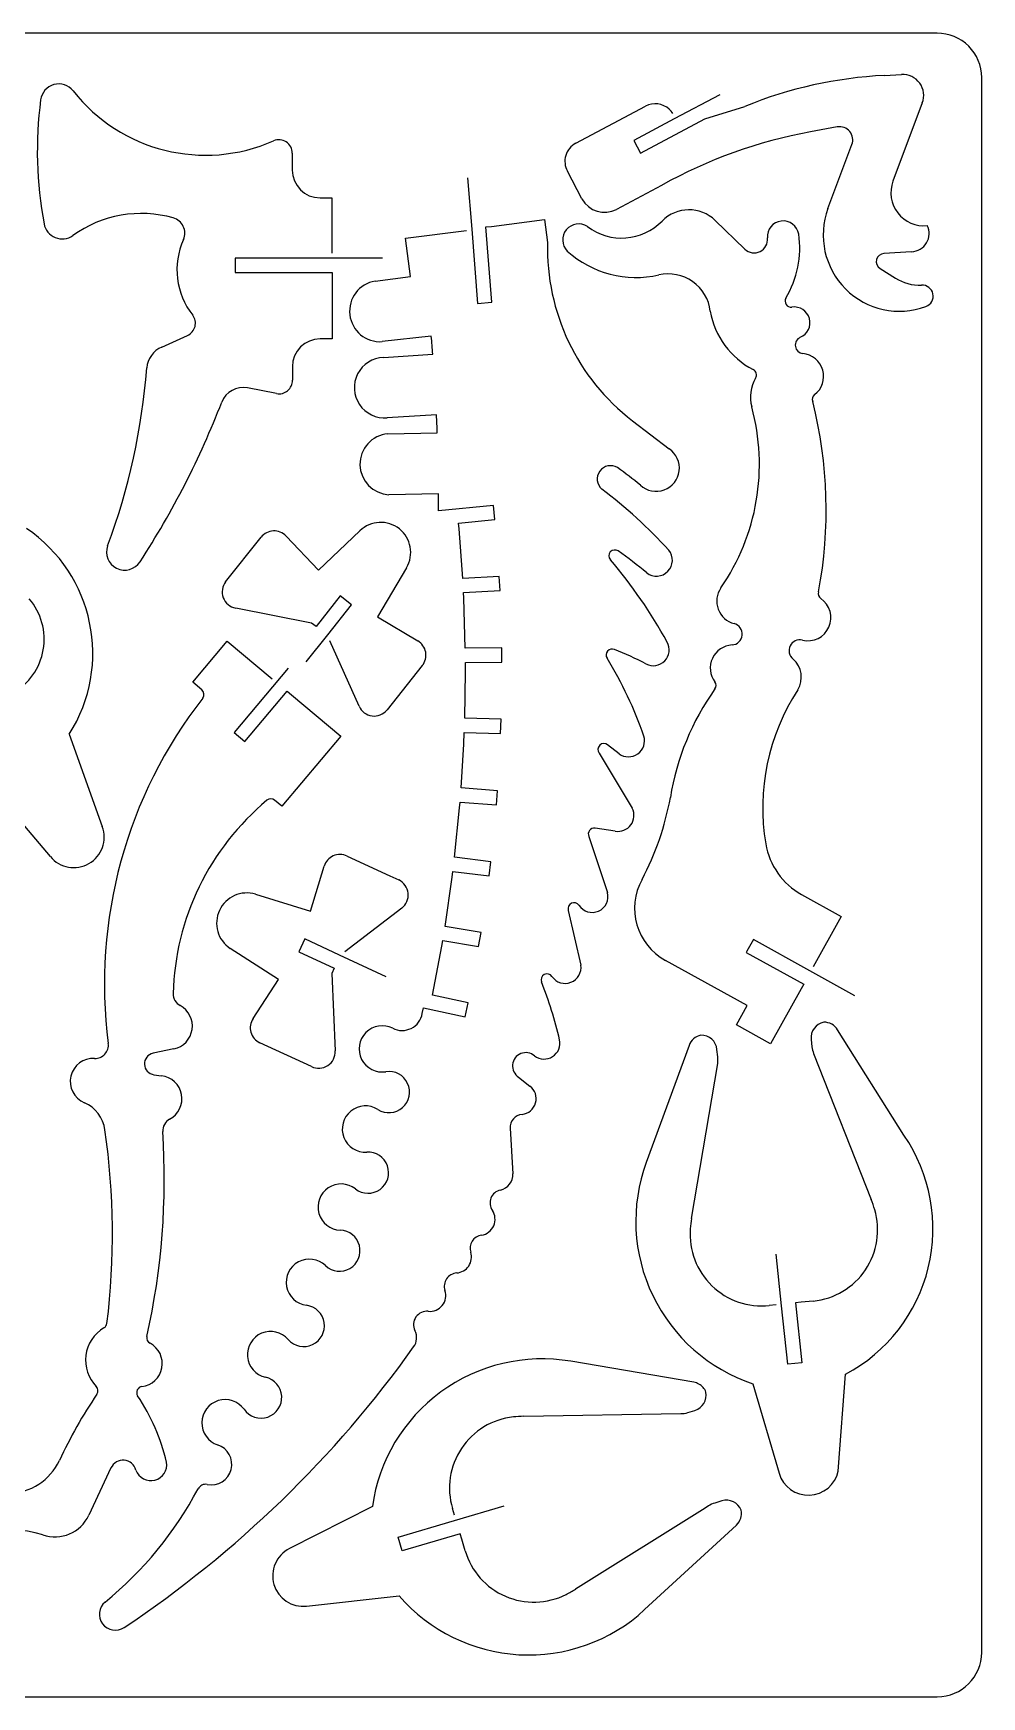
# Model space of a CAD drawing. Extents: x 0 to 249, y 0 to 166.
# Drawn here: x 154.6 to 249.4, y 0 to 166.4 of the extents above; entities that cross this region are included whole.
import ezdxf

# ---------------------------------------------------------------- set-up
doc = ezdxf.new("R2010")
doc.units = 0
doc.header["$MEASUREMENT"] = 0

msp = doc.modelspace()

# ---------------------------------------------------------------- linework, layer by layer
at = {"linetype": 'Continuous'}
for p, q in [((244.976305, 166.360079), (4.44405, 166.360079)), ((239.69432, 162.140522), (241.400116, 162.2303)), ((249.420354, 4.44405), (249.420354, 161.930993)), ((223.24984, 160.210263), (218.671122, 157.801199)), ((208.840346, 155.362209), (215.813164, 159.073065)), ((221.754682, 157.808812), (225.756618, 159.04957)), ((243.479992, 159.387306), (240.547218, 151.561574)), ((218.671122, 157.801199), (214.64604, 155.63156)), ((215.320536, 154.367292), (221.754682, 157.808812)), ((234.980934, 156.99319), (232.317497, 156.499407)), ((214.64604, 155.63156), (215.320536, 154.367292)), ((234.05322, 148.823321), (236.44732, 155.227541)), ((180.500177, 154.359664), (180.500177, 152.683793)), ((198.022003, 151.905726), (198.44097, 146.758409)), ((209.453834, 149.795924), (208.00241, 152.579067)), ((183.28332, 149.900651), (184.465407, 149.900651)), ((184.465407, 149.900651), (184.465407, 144.379256)), ((217.414219, 151.142606), (212.910317, 148.748505)), ((191.827267, 145.875569), (197.917261, 146.653652)), ((198.44097, 146.758409), (199.024532, 139.321733)), ((199.849287, 146.997708), (200.416103, 147.042693)), ((200.447812, 139.456305), (199.849287, 146.997708)), ((200.416103, 147.042693), (205.713051, 147.745961)), ((205.713051, 147.745961), (206.027277, 145.441639)), ((222.785983, 147.641219), (225.748682, 144.768313)), ((192.32105, 142.045023), (191.827267, 145.875569)), ((189.522945, 143.855547), (174.799255, 143.855547)), ((174.799255, 143.855547), (174.799255, 142.449013)), ((242.417609, 144.513954), (239.64943, 144.334382)), ((174.799255, 142.449013), (184.477114, 142.449013)), ((184.477114, 142.449013), (184.48037, 141.880414)), ((184.48037, 141.880414), (184.48037, 135.805383)), ((188.789751, 141.581166), (192.32105, 142.045023)), ((239.275352, 142.838069), (240.786628, 141.880429)), ((199.024532, 139.321733), (200.447812, 139.456305)), ((167.452358, 134.982411), (170.040994, 136.149535)), ((184.48037, 135.805383), (183.298283, 135.805383)), ((194.400925, 136.059771), (189.493018, 135.521098)), ((189.627687, 133.94997), (194.550556, 134.264195)), ((180.51514, 133.022241), (180.51514, 131.660596)), ((178.929049, 130.328877), (176.026201, 130.897476)), ((194.924635, 128.18915), (189.986802, 127.904865)), ((214.511372, 127.605588), (218.177339, 124.792519)), ((190.061617, 126.303795), (194.99945, 126.393574)), ((195.104192, 120.30358), (190.166359, 120.213801)), ((195.104192, 118.612746), (195.104192, 120.30358)), ((200.610624, 119.151419), (195.104192, 118.612746)), ((200.764222, 117.742132), (200.610624, 119.151419)), ((183.118725, 112.672384), (187.263512, 116.607687)), ((197.128181, 117.383017), (200.764222, 117.742132)), ((197.184067, 116.817171), (197.128181, 117.383017)), ((197.558146, 111.849412), (197.184067, 116.817171)), ((173.841599, 111.520223), (177.387846, 115.964272)), ((179.886689, 116.083978), (183.118725, 112.672384)), ((191.917046, 112.911794), (189.014198, 107.988924)), ((201.194186, 112.043932), (197.558146, 111.849412)), ((201.268553, 110.621623), (201.194186, 112.043932)), ((185.300565, 110.090337), (182.876537, 107.022895)), ((186.425577, 109.200923), (185.300565, 110.090337)), ((197.632512, 110.427102), (201.268553, 110.621623)), ((197.662887, 109.859315), (197.632512, 110.427102)), ((197.797556, 104.86163), (197.662887, 109.859315)), ((182.430421, 107.375436), (174.844129, 108.871749)), ((184.046439, 106.208297), (186.425577, 109.200923)), ((182.876537, 107.022895), (182.430421, 107.375436)), ((189.014198, 107.988924), (193.054243, 105.594823)), ((170.549711, 101.464985), (173.991246, 105.579845)), ((173.991246, 105.579845), (178.480155, 101.794173)), ((181.891748, 103.49997), (184.046439, 106.208297)), ((187.173733, 99.055936), (184.24096, 105.609787)), ((201.448559, 104.891556), (197.797556, 104.86163)), ((201.458843, 103.47004), (201.448559, 104.891556)), ((193.503137, 103.14087), (189.971839, 98.69682)), ((197.821792, 102.49146), (197.822802, 103.440113)), ((197.822802, 103.440113), (201.458843, 103.47004)), ((180.08121, 102.886482), (174.67952, 96.452336)), ((197.752666, 97.873848), (197.821792, 102.49146)), ((171.447499, 100.701865), (170.549711, 101.464985)), ((175.770227, 95.531043), (179.98983, 100.558654)), ((179.98983, 100.558654), (180.425362, 100.193118)), ((180.425362, 100.193118), (185.348231, 96.078258)), ((201.388707, 97.754143), (197.752666, 97.873848)), ((201.332603, 96.332323), (201.388707, 97.754143)), ((158.205129, 96.272778), (161.51198, 87.025564)), ((174.67952, 96.452336), (175.770227, 95.531043)), ((185.348231, 96.078258), (179.467721, 89.075513)), ((197.378588, 90.915978), (197.640922, 95.270728)), ((197.640922, 95.270728), (197.696562, 96.452043)), ((197.696562, 96.452043), (201.332603, 96.332323)), ((213.16469, 94.312623), (212.027492, 95.195448)), ((211.189557, 94.372476), (214.481446, 88.866044)), ((156.319774, 84.032938), (149.99037, 91.514503)), ((201.014629, 90.616715), (197.378588, 90.915978)), ((200.907001, 89.208628), (201.014629, 90.616715)), ((179.467721, 89.075513), (178.734528, 89.674038)), ((196.735173, 83.958137), (197.228957, 88.910918)), ((197.228957, 88.910918), (197.27096, 89.477964)), ((197.27096, 89.477964), (200.907001, 89.208628)), ((212.790612, 86.576685), (210.770589, 86.875948)), ((210.142138, 86.038012), (212.012529, 80.426839)), ((185.976683, 84.077842), (190.241606, 82.094157)), ((200.356251, 83.509243), (196.735173, 83.958137)), ((200.184495, 82.09867), (200.356251, 83.509243)), ((182.310716, 78.571411), (183.687324, 83.06035)), ((190.241606, 82.094157), (191.138963, 81.698705)), ((195.777533, 77.045171), (196.495763, 81.968041)), ((196.495763, 81.968041), (196.563417, 82.532601)), ((196.563417, 82.532601), (200.184495, 82.09867)), ((176.83421, 80.262244), (182.310716, 78.571411)), ((231.419709, 80.232333), (235.355012, 78.047716)), ((191.438225, 78.85571), (185.767199, 74.501439)), ((208.092189, 78.646226), (209.349092, 73.169721)), ((199.368684, 76.446646), (195.777533, 77.045171)), ((235.355012, 78.047716), (232.57187, 73.020104)), ((181.742117, 75.803232), (181.143561, 74.508447)), ((185.213563, 74.187214), (181.742117, 75.803232)), ((194.52063, 70.162132), (195.448344, 75.070038)), ((195.448344, 75.070038), (195.541821, 75.630901)), ((195.541821, 75.630901), (199.132972, 75.032376)), ((199.132972, 75.032376), (199.368684, 76.446646)), ((226.616544, 75.728416), (225.947492, 74.566917)), ((232.227718, 72.616085), (226.616544, 75.728416)), ((179.123569, 71.748223), (174.305471, 74.845591)), ((181.143561, 74.508447), (184.689823, 72.862503)), ((189.897023, 72.01756), (185.213563, 74.187214)), ((225.958166, 69.129676), (217.80326, 73.633578)), ((225.947492, 74.566917), (225.883009, 74.450666)), ((225.883009, 74.450666), (231.628851, 71.263519)), ((176.579837, 67.827883), (179.123569, 71.748223)), ((184.689823, 72.862503), (184.450444, 72.346749)), ((184.450444, 72.346749), (184.794596, 64.595847)), ((236.746583, 70.117242), (232.227718, 72.616085)), ((198.081855, 69.399012), (194.52063, 70.162132)), ((231.374819, 70.805546), (228.322341, 65.314077)), ((231.628851, 71.263519), (231.374819, 70.805546)), ((193.503137, 68.33663), (193.621182, 68.89284)), ((193.621182, 68.89284), (197.780932, 68.010016)), ((197.780932, 68.010016), (198.081855, 69.399012)), ((224.910747, 67.214395), (225.958166, 69.129676)), ((228.322341, 65.314077), (224.910747, 67.214395)), ((241.639527, 56.156646), (235.01101, 66.705649)), ((182.415458, 63.024719), (177.268141, 65.403856)), ((220.167435, 65.149483), (215.88798, 53.448318)), ((232.362536, 65.733045), (232.452165, 64.999852)), ((168.67932, 64.790353), (166.584481, 64.356422)), ((220.421808, 47.852111), (223.025393, 63.323981)), ((223.040356, 64.012285), (222.950577, 64.745478)), ((232.616759, 64.326511), (238.377714, 49.752427)), ((166.674245, 62.216695), (167.437365, 62.111953)), ((203.12443, 61.977299), (204.261628, 61.079512)), ((202.286495, 56.859904), (202.555831, 52.311113)), ((229.414649, 39.113643), (228.875977, 44.260959)), ((228.875977, 39.203422), (228.187673, 39.128606)), ((230.028138, 33.263059), (229.414649, 39.113643)), ((231.374819, 39.457793), (230.809478, 39.397019)), ((230.809478, 39.397019), (231.452892, 33.411767)), ((232.586833, 39.577498), (231.374819, 39.457793)), ((220.646255, 31.467483), (208.346562, 33.56232)), ((231.452892, 33.411767), (230.028138, 33.263059)), ((235.115602, 22.998346), (235.818869, 32.275491)), ((220.895858, 31.390629), (220.646255, 31.467483)), ((226.541878, 31.317849), (226.541878, 31.302886)), ((226.541878, 31.302886), (229.160426, 22.354931)), ((203.663103, 28.055884), (219.344463, 28.32522)), ((220.032767, 28.429962), (220.750997, 28.654409)), ((162.379842, 22.908552), (160.165284, 18.16524)), ((235.083958, 22.57625), (235.115602, 22.998346)), ((188.505452, 19.033116), (180.215878, 14.828477)), ((196.705247, 18.180218), (196.510726, 18.838596)), ((196.735173, 17.641545), (201.687969, 19.107932)), ((221.786596, 18.87413), (208.825382, 10.773469)), ((222.097679, 19.092969), (221.786596, 18.87413)), ((223.052817, 19.472552), (222.72613, 19.377268)), ((223.44436, 19.601715), (223.052817, 19.472552)), ((191.094073, 15.965675), (196.735173, 17.641545)), ((215.723385, 8.72352), (224.895784, 17.177688)), ((191.501621, 14.595708), (191.094073, 15.965675)), ((197.277389, 16.301505), (191.501621, 14.595708)), ((197.43844, 15.756191), (197.277389, 16.301505)), ((197.782592, 14.60403), (197.43844, 15.756191)), ((181.921675, 9.067672), (191.183852, 10.100128)), ((124.717674, 0.014963), (244.976305, 0.014963))]:
    msp.add_line(p, q, dxfattribs=at)
for centre, radius, start, end in [((244.991242, 161.930993), 4.429112, 0, 90.193239), ((241.750558, 119.899168), 42.291372, 92.786863, 112.22127), ((241.532652, 160.144967), 2.089541, 338.74023, 93.636604), ((194.577582, 154.591719), 39.561773, 172.578969, 190.603312), ((157.162746, 159.455778), 1.832113, 38.619764, 172.292234), ((171.828427, 170.995082), 16.829072, 218.150428, 293.837463), ((216.775845, 157.198084), 2.107678, 47.774807, 117.177553), ((216.76495, 157.212018), 2.104755, 31.9211, 47.300277), ((240.790303, 109.517242), 47.740049, 100.222893, 119.317813), ((235.210793, 155.692342), 1.320999, 339.399109, 100.020729), ((179.168331, 154.383269), 1.332055, 358.984626, 113.847054), ((209.803401, 153.554545), 2.048201, 118.047015, 208.441487), ((183.28332, 152.683793), 2.783142, 180, 270), ((243.634349, 150.409921), 3.294948, 159.541985, 275.912762), ((211.715749, 151.033337), 2.578265, 208.681495, 297.601708), ((165.414318, 136.606984), 11.730731, 74.219519, 125.728238), ((220.160297, 144.92481), 3.777976, 45.972944, 135.318174), ((241.190633, 146.174847), 7.612955, 159.641662, 290.358338), ((157.501391, 147.628957), 1.837589, 189.931414, 305.338337), ((168.196588, 146.385371), 1.564345, 335.671088, 74.884357), ((209.130061, 145.691599), 1.598466, 56.707957, 224.371619), ((213.425745, 151.553135), 5.671322, 232.934338, 315.54691), ((229.573834, 146.007907), 1.585033, 9.869508, 184.246185), ((242.351663, 146.324823), 1.812069, 272.085627, 26.469551), ((176.357802, 142.723727), 7.380665, 155.870878, 218.100343), ((227.746648, 144.837072), 21.727784, 178.405562, 232.472607), ((226.675046, 145.721172), 1.328944, 225.807792, 7.32231), ((221.347715, 144.914881), 9.882378, 329.339546, 7.937632), ((214.878814, 152.285724), 10.342392, 228.216148, 282.656467), ((239.689028, 143.529566), 0.805789, 92.816729, 239.110784), ((189.283562, 138.567632), 3.053725, 99.306017, 273.933042), ((218.083967, 138.060571), 4.239386, 6.950359, 102.797982), ((243.227025, 145.740422), 4.566737, 237.697773, 272.235711), ((230.37229, 139.576107), 0.603183, 150.255119, 277.125016), ((243.465223, 140.075475), 1.103322, 289.8081, 93.119806), ((169.485943, 137.363393), 1.334741, 294.572821, 37.155853), ((230.267548, 139.935207), 8.090751, 189.688682, 242.818889), ((230.668366, 137.411495), 1.581639, 292.948038, 98.041659), ((168.509244, 132.645676), 2.564632, 114.336846, 174.587798), ((183.298283, 133.022241), 2.783142, 90, 180), ((14.576565, 120.170385), 180.524993, 4.477709, 5.049574), ((231.642456, 135.175446), 0.857611, 114.630021, 263.099226), ((189.73256, 130.922981), 3.028805, 91.984286, 274.815143), ((231.334728, 132.049707), 2.283532, 306.922924, 84.857365), ((100.924655, 137.909119), 65.224977, 339.541749, 355.584538), ((179.176899, 131.64407), 1.338343, 259.327658, 0.707503), ((230.070151, 129.994721), 3.767627, 149.885393, 195.35341), ((226.288813, 132.198502), 0.609093, 329.028757, 62.330815), ((175.593326, 128.640667), 2.297949, 79.142052, 158.684498), ((233.064426, 129.763216), 0.583562, 127.827197, 202.931055), ((92.960904, 160.591628), 86.296538, 326.935974, 338.865003), ((14.593283, 119.775997), 180.527498, 2.100756, 2.671132), ((205.399576, 123.278497), 21.800819, 325.376843, 15.207415), ((189.300813, 118.685019), 44.567275, 349.420843, 14.091477), ((190.323392, 123.2624), 3.05264, 94.919357, 267.051311), ((216.882999, 122.869223), 2.318271, 227.083603, 56.060242), ((212.317306, 121.780754), 1.337757, 58.561414, 229.242018), ((187.70281, 87.449263), 43.577909, 50.69967, 54.489617), ((182.419064, 82.172074), 48.291251, 42.307625, 53.055741), ((145.506448, 104.360727), 15.05561, 327.506429, 55.930137), ((178.689591, 114.931865), 1.661447, 43.902965, 141.582258), ((189.344506, 114.450285), 2.997485, 329.11873, 133.967206), ((163.750594, 114.496188), 1.821894, 160.265457, 327.239877), ((212.740576, 114.098037), 0.592887, 55.673364, 221.543574), ((176.409463, 82.906395), 47.29109, 28.504639, 40.636108), ((188.063064, 78.90496), 43.575771, 50.240154, 54.971405), ((216.9037, 113.664963), 1.59215, 232.427796, 39.488272), ((175.160472, 110.505476), 1.664072, 142.42514, 259.041283), ((149.468998, 105.771641), 6.230648, 299.943575, 40.455124), ((225.258001, 109.579555), 2.324251, 145.626691, 255.379834), ((232.030944, 107.919345), 2.31276, 256.588723, 55.677667), ((233.683948, 110.319802), 0.601882, 162.304921, 234.564976), ((224.391091, 106.27788), 1.089347, 273.724447, 75.092437), ((192.21648, 104.17354), 1.649817, 321.249513, 59.483132), ((216.605112, 104.689642), 1.572909, 241.643701, 29.958873), ((224.597646, 102.886563), 2.308269, 93.372581, 217.077314), ((231.234722, 104.626569), 1.074953, 76.01383, 231.58594), ((212.490883, 104.174101), 0.610745, 68.391659, 211.048615), ((178.006113, 83.031591), 39.839308, 19.116054, 31.519448), ((196.182132, 64.419461), 43.580537, 63.161055, 67.704602), ((228.982003, 101.975853), 2.404599, 328.427439, 48.770738), ((222.256918, 101.143292), 0.610562, 324.836046, 35.163954), ((208.152184, 71.31446), 46.427176, 142.029736, 187.38862), ((171.075484, 100.236366), 0.595889, 323.137336, 51.369053), ((243.600175, 85.88905), 25.623525, 144.436936, 170.929871), ((249.256516, 88.89147), 21.726053, 147.023481, 189.502147), ((188.684354, 99.745677), 1.660638, 204.541202, 320.831821), ((211.645963, 94.745843), 0.589669, 49.682456, 219.285216), ((214.110347, 95.612253), 1.607266, 233.95902, 16.854712), ((190.374796, 94.995162), 28.378226, 332.162694, 349.715091), ((194.669969, 69.612693), 26.090216, 129.794172, 178.431776), ((178.361892, 89.211435), 0.594019, 51.147862, 131.098743), ((213.075147, 88.135611), 1.58468, 259.656244, 27.447416), ((158.664285, 85.965763), 3.03851, 219.502316, 20.413303), ((210.695774, 86.277423), 0.603183, 82.874984, 203.385221), ((234.882814, 86.491543), 7.153378, 189.549229, 241.045057), ((185.270261, 82.583016), 1.653341, 64.705621, 163.219357), ((190.423451, 80.18614), 1.673263, 307.334284, 64.683728), ((220.691145, 78.85571), 5.967457, 151.057029, 241.057029), ((175.9602, 77.37168), 3.01981, 73.176436, 236.772968), ((210.481723, 80.029924), 1.581427, 212.943056, 14.535825), ((208.668495, 78.816562), 0.600952, 36.016895, 196.465804), ((205.964872, 71.70996), 0.591943, 33.019321, 201.412902), ((207.772236, 72.938654), 1.593696, 214.650724, 8.336569), ((169.907865, 70.30372), 1.31854, 179.000909, 242.926604), ((165.038983, 55.665839), 43.366472, 13.402926, 21.406517), ((168.169149, 67.079398), 2.345208, 282.564436, 60.954527), ((191.469133, 68.701263), 2.066429, 243.293493, 349.836609), ((177.969916, 66.912861), 1.664207, 146.645015, 245.058841), ((189.49513, 64.796844), 2.308642, 63.077798, 278.895793), ((233.962814, 65.894274), 1.60838, 101.781987, 185.753175), ((233.652297, 65.877844), 1.591025, 31.352137, 90.644464), ((160.794449, 65.173895), 1.327003, 268.031247, 7.364364), ((205.670237, 65.372365), 1.59208, 232.928882, 12.541571), ((221.666495, 64.603328), 1.595451, 101.459348, 159.981724), ((221.38629, 64.595992), 1.571414, 5.458711, 91.340717), ((234.980385, 65.261074), 2.54168, 185.899008, 201.573529), ((160.614255, 61.544176), 2.307429, 86.65571, 247.100689), ((166.80862, 63.294078), 1.085731, 101.91384, 262.890579), ((183.136585, 64.519638), 1.659761, 244.248022, 2.631717), ((203.84356, 63.094858), 1.328942, 49.279463, 237.239413), ((220.49879, 63.723222), 2.557951, 351.020659, 6.488613), ((167.151531, 59.813845), 2.315816, 298.186441, 82.910093), ((190.166762, 60.481049), 2.059103, 237.456453, 98.789167), ((203.300367, 59.823859), 1.581356, 276.106334, 52.564247), ((158.30478, 56.203746), 3.511116, 8.047896, 66.293951), ((187.821072, 56.782611), 2.32049, 57.756775, 273.229932), ((203.617878, 56.926799), 1.333063, 96.430321, 182.876382), ((89.81279, 46.297138), 72.715822, 352.930667, 8.221325), ((168.888871, 56.604316), 1.333818, 118.844618, 183.163463), ((95.059959, 51.828872), 72.649436, 347.440672, 3.710749), ((228.090973, 46.808969), 16.460327, 298.000948, 34.603312), ((188.07863, 52.417103), 2.052624, 231.989726, 93.542067), ((231.955589, 47.553778), 17.11472, 159.854004, 251.559543), ((200.960459, 52.237598), 1.597064, 282.785451, 2.638334), ((185.390555, 48.979533), 2.311163, 51.963194, 267.837413), ((201.581322, 49.39604), 1.311644, 101.76449, 214.923532), ((199.167311, 47.761272), 1.604059, 278.831241, 33.437249), ((231.853918, 46.699005), 7.159121, 275.875953, 16.397075), ((227.139321, 45.432709), 12.039993, 15.844562, 21.025336), ((185.225042, 44.620197), 2.051314, 226.844853, 87.812459), ((227.440347, 46.262199), 7.172632, 175.782243, 275.980576), ((232.261522, 45.811577), 12.014266, 170.221334, 175.330054), ((199.610841, 44.866105), 1.324892, 98.562784, 198.055573), ((182.210166, 41.45824), 2.31774, 45.938514, 262.849784), ((196.811089, 43.993032), 1.608031, 274.764677, 16.713101), ((197.035834, 41.05457), 1.339096, 93.904214, 198.040267), ((194.267033, 40.131044), 1.579727, 263.991098, 18.789892), ((181.652017, 37.108617), 2.067568, 221.192642, 82.505981), ((193.966906, 37.228455), 1.338343, 84.221139, 206.573528), ((163.592453, 33.667401), 3.756908, 120.661267, 224.513123), ((161.363536, 37.431956), 0.618018, 300.432304, 352.190382), ((191.348166, 35.926097), 1.586374, 324.228331, 26.331395), ((101.824424, 99.71457), 111.511189, 303.700492, 324.52466), ((165.203384, 33.322362), 2.305148, 276.822195, 62.01033), ((166.557646, 35.895004), 0.60226, 166.927909, 243.105976), ((178.341878, 34.224841), 2.322565, 40.94609, 257.059812), ((205.488492, 16.653175), 17.148987, 80.406251, 172.022726), ((177.381866, 29.939263), 2.069297, 214.770871, 77.725857), ((203.499893, 1.909884), 51.124155, 146.287143, 154.862791), ((160.472652, 30.621791), 0.603182, 326.101229, 43.048891), ((165.553694, 30.432419), 0.605964, 97.251207, 212.614079), ((147.463383, 18.457227), 21.088917, 13.77066, 33.528798), ((220.302835, 30.16212), 1.572909, 286.554385, 11.656496), ((220.392494, 29.894813), 1.57824, 31.833342, 71.401171), ((221.182643, 30.334315), 0.676516, 12.428573, 35.508929), ((173.790072, 27.400776), 2.329123, 35.676832, 251.04699), ((219.309711, 30.867532), 2.542549, 270.783154, 286.521929), ((203.380429, 20.873759), 7.164824, 96.24756, 196.502031), ((203.807203, 16.039528), 12.017219, 90.687061, 95.761985), ((172.415166, 23.249503), 2.044211, 258.31456, 72.390689), ((152.072636, 26.026017), 5.676833, 270.882031, 334.998868), ((163.587433, 22.330621), 1.338761, 15.30983, 154.425061), ((166.375804, 23.222199), 1.590884, 199.769426, 9.221874), ((232.093666, 23.229059), 3.060719, 196.594461, 347.684996), ((138.387119, 38.188055), 37.03728, 309.201027, 331.997652), ((171.84598, 20.410729), 0.85119, 79.497464, 152.878757), ((223.466656, 16.903562), 2.58217, 106.66554, 122.01664), ((223.894474, 18.075835), 1.590884, 21.505495, 106.43532), ((223.818619, 18.343923), 1.587573, 312.726393, 11.448589), ((152.369203, 6.643245), 10.064905, 71.537241, 141.576902), ((156.751192, 19.767135), 3.771218, 251.533197, 334.863984), ((181.603252, 12.106335), 3.055301, 117.00624, 275.982214), ((204.65396, 16.640668), 7.166839, 196.509551, 296.642606), ((204.121495, 21.317443), 17.123398, 220.926247, 312.652177), ((202.460084, 20.968982), 12.01938, 296.738007, 301.9775), ((162.805973, 8.259254), 1.589325, 129.44201, 304.081347), ((244.976305, 4.459038), 4.444075, 270, 359.806761)]:
    msp.add_arc(centre, radius, start, end, dxfattribs=at)

doc.saveas('drawing.dxf')
